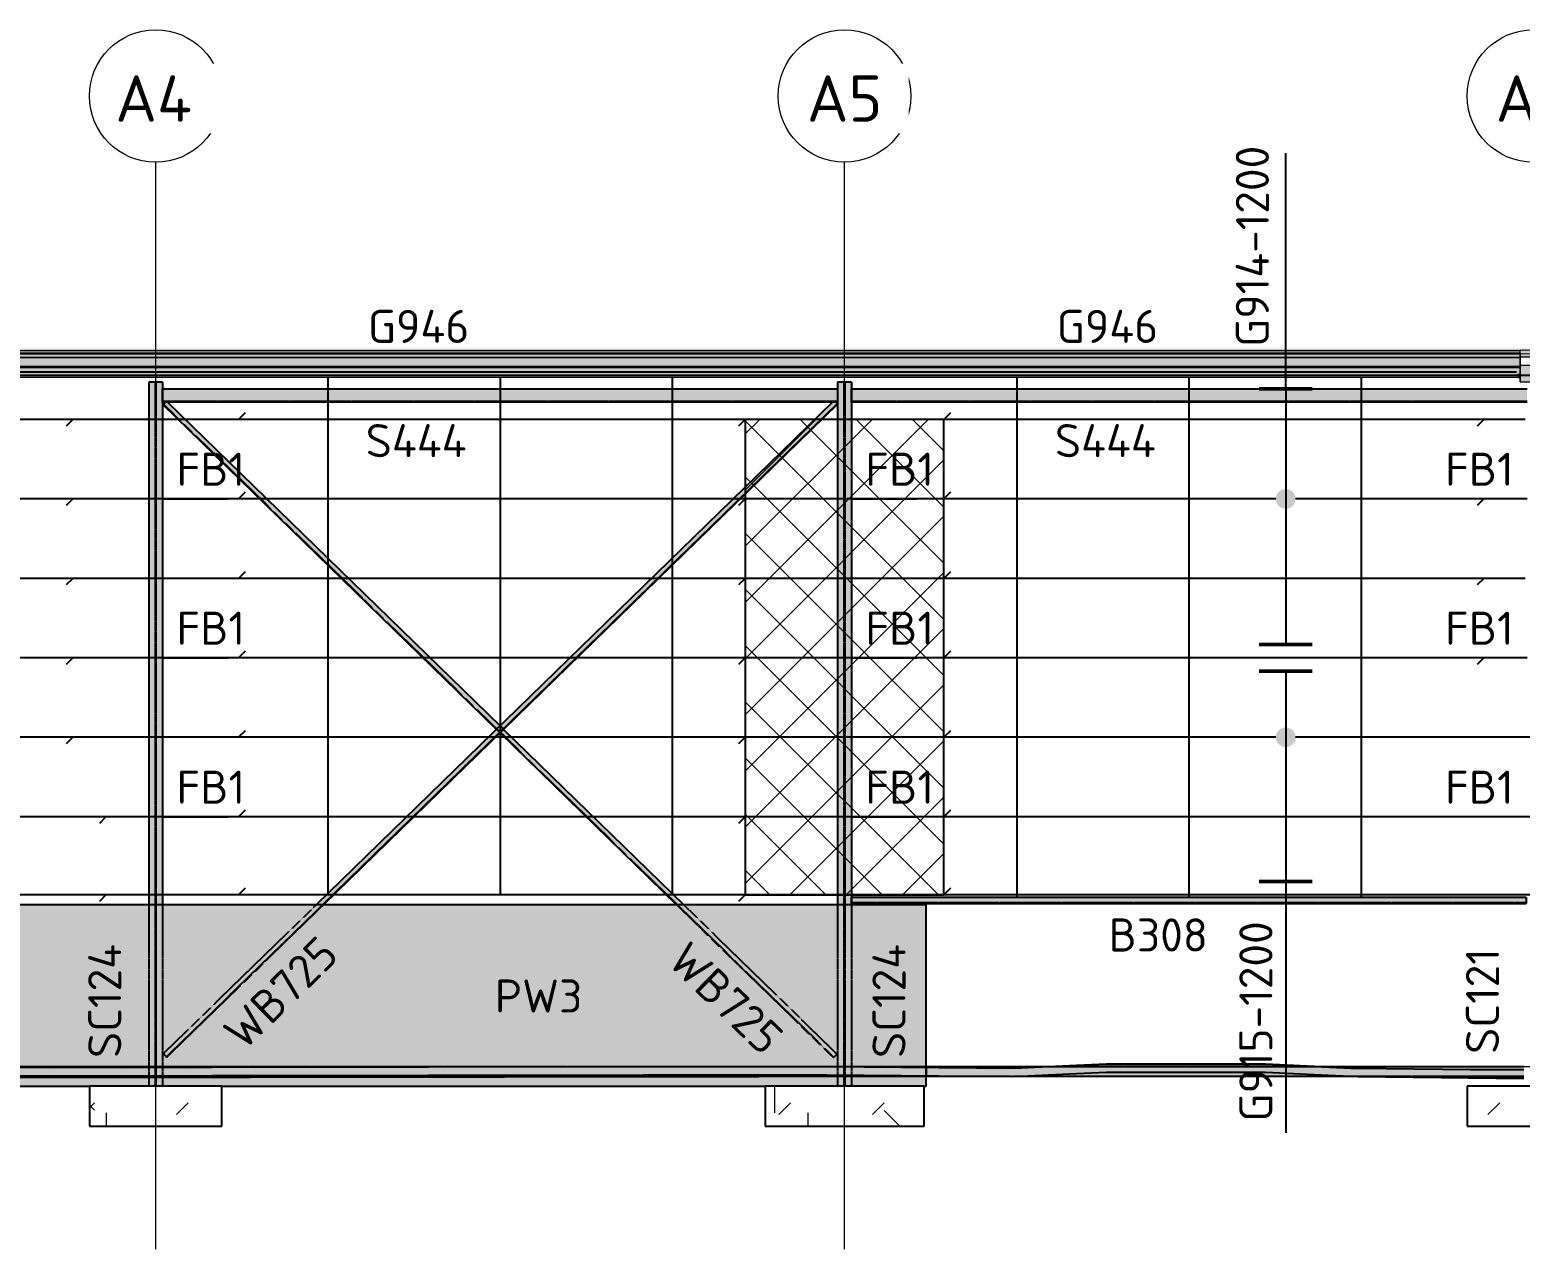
# Model space of a CAD drawing. Header units: millimetres. Extents: x 632 to 524205, y -3890 to 20851.
# Drawn here: x 167141 to 189641, y 2441 to 20851 of the extents above; entities that cross this region are included whole.
import ezdxf

# ---------------------------------------------------------------- set-up
doc = ezdxf.new("R2010")
doc.units = ezdxf.units.MM
for name, pattern in [('Dash', [7, 5, -2]), ('Hidden', [4, 3, -1]), ('Hidden Double', [7, 5, -2]), ('Hidden Half', [3, 2, -1])]:
    doc.linetypes.add(name, pattern=pattern)
for name, color, linetype, lineweight in [('A-010-M_LINE', 90, 'Continuous', 13), ('A-200-A_WALL', 211, 'Continuous', 18), ('A-200-H_WALL', 111, 'Continuous', 13), ('A-200-M_WALL_EXT', 113, 'Continuous', 13), ('A-200-MH_WALL', 110, 'Hidden', 13), ('A-230-H-FLOOR', 190, 'Continuous', 13), ('A-230-M_FLOOR', 192, 'Continuous', 13), ('A-230-MH_FLOOR', 190, 'Hidden Double', 13), ('A-270-M_ROOF', 132, 'Continuous', 13), ('S-160-M_FOUND', 171, 'Continuous', 13), ('S-160-MH_FOUND', 171, 'Hidden Half', 13), ('S-280-A_COLUMN', 171, 'Continuous', 18), ('S-280-A_STRUCT_FRAME', 2, 'Continuous', 18), ('S-280-M_COLUMN', 52, 'Continuous', 13), ('S-280-M_STRUCT_FRAME', 12, 'Continuous', 13), ('S-280-MH_COLUMN', 52, 'Hidden Half', 13), ('Z-000-T_TEXT', 131, 'Continuous', 25), ('Z-030-M_GRID', 191, 'Continuous', 13), ('Z-033_T_GRIDREF', 31, 'Continuous', 13), ('Z-060-M_DETAIL', 92, 'Continuous', 25), ('Z-230-A_LEVEL', 51, 'Continuous', 13)]:
    doc.layers.add(name, color=color, linetype=linetype, lineweight=lineweight)
doc.styles.add('ISOCPEUR_1', font='isocpeur.ttf', dxfattribs={"height": 700})
doc.styles.add('ISOCPEUR_2', font='isocpeur.ttf', dxfattribs={"height": 500})
pattern_1 = [(45, (-970203.3, 0), (-1414.214, 0), [750, -3000]), (45, (-969203.3, 1000), (-1414.214, 0), [750, -3000]), (45, (-968203.3, -300), (-1414.214, 0), [250, -2000]), (90, (-968203.33, 500), (-500, 500), [500, -2000]), (315, (-968203.3, 1000), (0, 2828.43), [500, -3000]), (0, (-969203.3, 1000), (2000, 2000), [300, -1000]), (0, (-971703.3, 2000), (2000, 2000), [300, -2000])]

# ---------------------------------------------------------------- blocks, each defined once
blk = doc.blocks.new('Roof Gutters3 - Roof Gutters-1885272-S6_501-SECTION 3A')
at = {"layer": 'A-270-M_ROOF', "lineweight": 5, "transparency": 33554432}
for points in [[(-973143, 16019), (-973451, 16014), (-973451, 15952), (-973143, 15958)], [(-973451, 15494), (-973348, 15494), (-973348, 15497), (-973448, 15497), (-973448, 15949), (-973143, 15954), (-973126, 15949), (-973115, 15949), (-973143, 15958), (-973451, 15952), (-973451, 15535)]]:
    blk.add_hatch(color=253, dxfattribs=at).paths.add_polyline_path(points)
at = {"layer": 'A-270-M_ROOF', "color": 253, "lineweight": 5}
for p, q in [((-973451, 16014), (-973143, 16019)), ((-973451, 16011), (-973451, 16014)), ((-973451, 15952), (-973451, 16014)), ((-973451, 15971), (-973451, 16011)), ((-973143, 15958), (-973451, 15952)), ((-973451, 15952), (-973451, 15909))]:
    blk.add_line(p, q, dxfattribs=at)
blk = doc.blocks.new('25021-APA-ZZ-ZZ-M3-AR-000001_V3_rvt-2-S6_501-SECTION 3A')
at = {"layer": 'A-270-M_ROOF', "lineweight": 5, "transparency": 33554432}
for color, points in [(9, [(-954124, 15949), (-913256, 15949), (-913256, 16037), (-1024754, 16037), (-1024754, 16011), (-973448, 16011), (-973448, 15949), (-968250, 15949)]), (9, [(-975313, 15971), (-973448, 15971), (-973448, 16011), (-1024754, 16011), (-1024754, 15971), (-982376, 15971)]), (10, [(-971781, 15909), (-913256, 15909), (-913256, 15996), (-1024754, 15996), (-1024754, 15971), (-973451, 15971), (-973451, 15909), (-972664, 15909)]), (254, [(-975313, 15600), (-973451, 15600), (-973451, 15971), (-1024754, 15971), (-1024754, 15600), (-982376, 15600)]), (253, [(-975313, 15760), (-973451, 15760), (-973451, 15955), (-1024754, 15955), (-1024754, 15760), (-982376, 15760)]), (253, [(-975313, 15764), (-973451, 15764), (-973451, 15905), (-1024754, 15905), (-1024754, 15764), (-982376, 15764)]), (253, [(-973451, 15755), (-973451, 15900), (-1024754, 15900), (-1024754, 15755), (-973547, 15755)]), (253, [(-973451, 15749), (-973451, 15764), (-1024754, 15764), (-1024754, 15749), (-973547, 15749)])]:
    blk.add_hatch(color=color, dxfattribs=at).paths.add_polyline_path(points)
at = {"layer": 'A-270-M_ROOF', "lineweight": 5}
h = blk.add_hatch(dxfattribs=at)
h.set_pattern_fill('FP_10', angle=45, style=0, pattern_type=2)
h.set_pattern_definition([(45, (-970203.33, 6e-07), (-212.132, 212.132), []), (135, (-970203.33, 6e-07), (-212.132, -212.132), [])])
h.paths.add_polyline_path([(-973451, 15789), (-973280, 15789), (-973280, 15795), (-973190, 15795), (-973190, 15789), (-963280, 15789), (-963280, 15795), (-963190, 15795), (-963190, 15789), (-953280, 15789), (-953280, 15795), (-953190, 15795), (-953190, 15789), (-943280, 15789), (-943280, 15795), (-943190, 15795), (-943190, 15789), (-933280, 15789), (-933280, 15795), (-933190, 15795), (-933190, 15789), (-923280, 15789), (-923280, 15795), (-923190, 15795), (-923190, 15789), (-913256, 15789), (-913256, 15909), (-973451, 15909)])
at = {"layer": 'A-270-M_ROOF', "lineweight": 5, "transparency": 33554432}
h = blk.add_hatch(color=254, dxfattribs=at)
h.paths.add_polyline_path([(-973451, 15538), (-973280, 15538), (-973280, 15789), (-973451, 15789), (-973451, 15692)])
h.paths.add_polyline_path([(-973272, 15559), (-973190, 15559), (-973190, 15538), (-963280, 15538), (-963280, 15789), (-973190, 15789), (-973190, 15692), (-973272, 15692)])
h.paths.add_polyline_path([(-963190, 15538), (-953280, 15538), (-953280, 15789), (-963190, 15789), (-963190, 15692), (-963272, 15692), (-963272, 15559), (-963190, 15559)])
h.paths.add_polyline_path([(-953190, 15538), (-943280, 15538), (-943280, 15789), (-953190, 15789), (-953190, 15692), (-953272, 15692), (-953272, 15559), (-953190, 15559), (-953190, 15538)])
h.paths.add_polyline_path([(-943272, 15538), (-943272, 15559), (-943190, 15559), (-943190, 15538), (-933280, 15538), (-933280, 15789), (-943190, 15789), (-943190, 15692), (-943272, 15692), (-943272, 15538)])
h.paths.add_polyline_path([(-933190, 15538), (-923280, 15538), (-923280, 15789), (-933190, 15788), (-933190, 15692), (-933272, 15692), (-933272, 15559), (-933190, 15559)])
h.paths.add_polyline_path([(-923190, 15538), (-913351, 15538), (-913351, 15634), (-913356, 15634), (-913356, 15700), (-913256, 15700), (-913256, 15789), (-923190, 15789), (-923190, 15692), (-923272, 15692), (-923272, 15559), (-923190, 15559)])
at = {"layer": 'A-270-M_ROOF', "color": 253, "lineweight": 5}
for p, q in [((-996502, 16011), (-973451, 16011)), ((-973451, 16011), (-973448, 16011)), ((-973451, 15955), (-1024518, 15955)), ((-973451, 15955), (-1024518, 15955)), ((-973451, 15905), (-1024518, 15905)), ((-973451, 15905), (-1024518, 15905)), ((-973451, 15900), (-1024518, 15900)), ((-973451, 15900), (-1024518, 15900)), ((-973451, 15766), (-1024518, 15766)), ((-1024518, 15764), (-973451, 15764)), ((-973451, 15760), (-1024518, 15760)), ((-973451, 15760), (-1024518, 15760)), ((-973451, 15755), (-1024518, 15755)), ((-973451, 15755), (-1024518, 15755)), ((-973451, 15753), (-1024518, 15753)), ((-996502, 15971), (-973451, 15971)), ((-973451, 15971), (-996502, 15971)), ((-973451, 15955), (-973451, 15971)), ((-973451, 15971), (-973451, 15952)), ((-973451, 15952), (-973451, 15955)), ((-973451, 15952), (-973451, 15955)), ((-973451, 15955), (-973451, 15952)), ((-973451, 15909), (-973451, 15952)), ((-973451, 15952), (-973451, 15909)), ((-973451, 15909), (-973451, 15952)), ((-973451, 15952), (-973451, 15909)), ((-913251, 15909), (-973451, 15909)), ((-973451, 15909), (-973451, 15538)), ((-973451, 15905), (-973451, 15909)), ((-973451, 15905), (-973451, 15909)), ((-973451, 15909), (-973451, 15905)), ((-973451, 15900), (-973451, 15905)), ((-973451, 15900), (-973451, 15905)), ((-973451, 15905), (-973451, 15900)), ((-973451, 15900), (-973451, 15905)), ((-973451, 15905), (-973451, 15764)), ((-973451, 15760), (-973451, 15900)), ((-973451, 15766), (-973451, 15900)), ((-973451, 15900), (-973451, 15755)), ((-973451, 15760), (-973451, 15900)), ((-973451, 15900), (-973451, 15760)), ((-973451, 15760), (-973451, 15900)), ((-973451, 15789), (-913251, 15789)), ((-973451, 15753), (-973451, 15766)), ((-973451, 15764), (-973451, 15749)), ((-973451, 15755), (-973451, 15760)), ((-973451, 15755), (-973451, 15760)), ((-973451, 15749), (-973451, 15755)), ((-973451, 15749), (-973451, 15753)), ((-973451, 15749), (-1024518, 15749)), ((-973451, 15600), (-1024518, 15600)), ((-973451, 15600), (-973451, 15749)), ((-973451, 15538), (-973451, 15600)), ((-973451, 15538), (-913251, 15538))]:
    blk.add_line(p, q, dxfattribs=at)
blk.add_blockref('Roof Gutters3 - Roof Gutters-1885272-S6_501-SECTION 3A', (0, 0), dxfattribs=at)
blk = doc.blocks.new('NRP_Framing-Steel-SHS - S444 - 200x200x6_0SHS-3939286-S6_501-SECTION 3A')
at = {"layer": 'S-280-M_STRUCT_FRAME', "linetype": 'Dash', "lineweight": 25}
for p, q in [((-973346, 15425), (-983546, 15425)), ((-973346, 15237), (-983546, 15237))]:
    blk.add_line(p, q, dxfattribs=at)
blk = doc.blocks.new('NRP_Framing-Steel-SHS - S444 - 200x200x6_0SHS-3939284-S6_501-SECTION 3A')
at = {"layer": 'S-280-M_STRUCT_FRAME', "linetype": 'Dash', "lineweight": 25}
for p, q in [((-983756, 15425), (-993946, 15425)), ((-983756, 15237), (-993946, 15237))]:
    blk.add_line(p, q, dxfattribs=at)
blk = doc.blocks.new('NRP_Framing-Steel-Purlin C - P946 - EC250-24-4110020-S6_501-SECTION 3A')
at = {"layer": 'S-280-M_STRUCT_FRAME', "color": 1, "lineweight": 25}
blk.add_line((-973505, 15683), (-1024537, 15683), dxfattribs=at)
blk.add_line((-973505, 15683), (-1024537, 15683), dxfattribs=at)
blk = doc.blocks.new('NRP_Framing-Steel-Purlin C - P946 - EC250-24-4110022-S6_501-SECTION 3A')
at = {"layer": 'S-280-M_STRUCT_FRAME', "color": 1, "lineweight": 25}
blk.add_line((-973471, 15592), (-973471, 15659), dxfattribs=at)
blk.add_line((-973471, 15592), (-973471, 15659), dxfattribs=at)
blk = doc.blocks.new('NRP_Framing-Steel-Purlin Z - G914 - EZ250-15-4080679-S6_501-SECTION 3A')
at = {"layer": 'S-280-M_STRUCT_FRAME', "color": 150, "lineweight": 25}
for p, q in [((-992701, 9069), (-992801, 8969)), ((-992801, 8969), (-1006170, 8969))]:
    blk.add_line(p, q, dxfattribs=at)
blk = doc.blocks.new('NRP_Framing-Steel-Purlin Z - G914 - EZ250-15-4080797-S6_501-SECTION 3A')
at = {"layer": 'S-280-M_STRUCT_FRAME', "color": 150, "lineweight": 25}
for p, q in [((-1005701, 14969), (-1005801, 14869)), ((-992801, 14969), (-1005701, 14969)), ((-992701, 15069), (-992801, 14969))]:
    blk.add_line(p, q, dxfattribs=at)
blk = doc.blocks.new('NRP_Framing-Steel-Purlin Z - G914 - EZ250-15-V32-S6_501-SECTION 3A')
at = {"layer": 'S-280-M_STRUCT_FRAME', "color": 150, "lineweight": 25}
for p, q in [((-1005701, 13769), (-1005801, 13669)), ((-997601, 13769), (-1005701, 13769)), ((-992801, 13769), (-997301, 13769)), ((-992701, 13869), (-992801, 13769))]:
    blk.add_line(p, q, dxfattribs=at)
blk = doc.blocks.new('NRP_Framing-Steel-Purlin Z - G914 - EZ250-15-4082128-S6_501-SECTION 3A')
at = {"layer": 'S-280-M_STRUCT_FRAME', "color": 150, "lineweight": 25}
for p, q in [((-982051, 7890), (-982151, 7790)), ((-994801, 7790), (-994901, 7690)), ((-982151, 7790), (-994801, 7790))]:
    blk.add_line(p, q, dxfattribs=at)
blk = doc.blocks.new('NRP_Framing-Steel-Purlin Z - G914 - EZ250-15-4082098-S6_501-SECTION 3A')
at = {"layer": 'S-280-M_STRUCT_FRAME', "color": 150, "lineweight": 25}
for p, q in [((-995301, 14969), (-995401, 14869)), ((-982151, 14969), (-995301, 14969)), ((-982051, 15069), (-982151, 14969))]:
    blk.add_line(p, q, dxfattribs=at)
blk = doc.blocks.new('NRP_Framing-Steel-Purlin Z - G915 - EZ250-19-4082401-S6_501-SECTION 3A')
at = {"layer": 'S-280-M_STRUCT_FRAME', "color": 92, "lineweight": 25}
for p, q in [((-985151, 7790), (-985251, 7690)), ((-973251, 7790), (-985151, 7790))]:
    blk.add_line(p, q, dxfattribs=at)
blk = doc.blocks.new('NRP_Framing-Steel-Purlin Z - G914 - EZ250-15-4082369-S6_501-SECTION 3A')
at = {"layer": 'S-280-M_STRUCT_FRAME', "color": 150, "lineweight": 25}
for p, q in [((-985151, 14969), (-985251, 14869)), ((-973376, 14969), (-985151, 14969)), ((-972501, 14969), (-973126, 14969)), ((-972401, 15069), (-972501, 14969))]:
    blk.add_line(p, q, dxfattribs=at)
blk = doc.blocks.new('NRP_Framing-Steel-Purlin Z - G914 - EZ250-15-V33-S6_501-SECTION 3A')
at = {"layer": 'S-280-M_STRUCT_FRAME', "color": 150, "lineweight": 25}
for p, q in [((-985151, 13769), (-985251, 13669)), ((-977141, 13769), (-985151, 13769)), ((-973376, 13769), (-976841, 13769)), ((-972501, 13769), (-973126, 13769)), ((-972401, 13869), (-972501, 13769))]:
    blk.add_line(p, q, dxfattribs=at)
blk = doc.blocks.new('NRP_Framing-Steel-Purlin Z - G915 - EZ250-19-V34-S6_501-SECTION 3A')
at = {"layer": 'S-280-M_STRUCT_FRAME', "color": 92, "lineweight": 25}
for p, q in [((-985151, 10169), (-985251, 10069)), ((-977141, 10169), (-985151, 10169)), ((-973251, 10169), (-976841, 10169))]:
    blk.add_line(p, q, dxfattribs=at)
blk = doc.blocks.new('NRP_Framing-Steel-Purlin Z - G915 - EZ250-19-4082402-S6_501-SECTION 3A')
at = {"layer": 'S-280-M_STRUCT_FRAME', "color": 92, "lineweight": 25}
for p, q in [((-985151, 11369), (-985251, 11269)), ((-973376, 11369), (-985151, 11369)), ((-972501, 11369), (-973126, 11369)), ((-972401, 11469), (-972501, 11369))]:
    blk.add_line(p, q, dxfattribs=at)
blk = doc.blocks.new('NRP_Framing-Steel-Purlin C - G946 - EC250-24-4082628-S6_501-SECTION 3A')
at = {"layer": 'S-280-M_STRUCT_FRAME', "color": 1, "lineweight": 25}
blk.add_line((-1004464, 15631), (-1014850, 15631), dxfattribs=at)
blk.add_line((-1004464, 15631), (-1014850, 15631), dxfattribs=at)
blk = doc.blocks.new('NRP_Framing-Steel-Purlin Z - G914 - EZ250-15-4082804-S6_501-SECTION 3A')
at = {"layer": 'S-280-M_STRUCT_FRAME', "color": 150, "lineweight": 25}
for p, q in [((-974001, 14969), (-974101, 14869)), ((-973376, 14969), (-974001, 14969)), ((-962501, 14969), (-973126, 14969)), ((-962401, 15069), (-962501, 14969))]:
    blk.add_line(p, q, dxfattribs=at)
blk = doc.blocks.new('NRP_Framing-Steel-PFC - B308 - 250PFC-4155613-S6_501-SECTION 3A')
at = {"layer": 'S-280-M_STRUCT_FRAME', "linetype": 'Dash', "lineweight": 25}
for points in [[(-983546, 7661), (-973359, 7661), (-973359, 7751), (-983546, 7751)], [(-983546, 7669), (-983546, 7669), (-983546, 7751), (-983546, 7751)]]:
    blk.add_hatch(color=256, dxfattribs=at).paths.add_polyline_path(points)
at = {"layer": 'S-280-M_STRUCT_FRAME', "lineweight": 25}
for p, q in [((-983546, 7661), (-983546, 7751)), ((-973359, 7751), (-983546, 7751)), ((-983546, 7661), (-973359, 7661)), ((-973359, 7751), (-973359, 7661))]:
    blk.add_line(p, q, dxfattribs=at)
at = {"layer": 'S-280-M_STRUCT_FRAME', "linetype": 'Dash', "lineweight": 25}
blk.add_line((-973359, 7669), (-983546, 7669), dxfattribs=at)
blk = doc.blocks.new('NRP_Column-Steel-UB - SC124 - 530UB82_0-V14-S6_501-SECTION 3A')
at = {"layer": 'S-280-M_COLUMN', "linetype": 'Hidden Half', "lineweight": 25}
for p, q in [((-994056, 7640), (-994056, 15532)), ((-994046, 15532), (-994046, 7640))]:
    blk.add_line(p, q, dxfattribs=at)
at = {"layer": 'S-280-MH_COLUMN', "lineweight": 25}
for p, q in [((-994056, 4900), (-994056, 7639)), ((-994046, 7640), (-994046, 4900))]:
    blk.add_line(p, q, dxfattribs=at)
blk = doc.blocks.new('NRP_Column-Steel-UB - SC124 - 530UB82_0-V15-S6_501-SECTION 3A')
at = {"layer": 'S-280-M_COLUMN', "linetype": 'Hidden Half', "lineweight": 25}
for p, q in [((-983656, 7640), (-983656, 15532)), ((-983646, 15532), (-983646, 7640))]:
    blk.add_line(p, q, dxfattribs=at)
at = {"layer": 'S-280-MH_COLUMN', "lineweight": 25}
for p, q in [((-983656, 4900), (-983656, 7640)), ((-983646, 7640), (-983646, 4900))]:
    blk.add_line(p, q, dxfattribs=at)
blk = doc.blocks.new('NRP_Foundation-Pad Footing Fibre _v2_ - PF2 -2400 x 2000 x 600d-V21-S6_501-SECTION 3A')
at = {"layer": 'S-160-M_FOUND'}
h = blk.add_hatch(dxfattribs=at)
h.set_pattern_fill('FP_12', color=256, style=0, pattern_type=2)
h.set_pattern_definition(pattern_1)
h.paths.add_polyline_path([(-974251, 4900), (-974251, 4300), (-972251, 4300), (-972251, 4900)])
at = {"layer": 'S-160-M_FOUND', "lineweight": 25}
for p, q in [((-972251, 4900), (-974251, 4900)), ((-974251, 4900), (-974251, 4300)), ((-972251, 4300), (-972251, 4900)), ((-974251, 4300), (-972251, 4300))]:
    blk.add_line(p, q, dxfattribs=at)
blk = doc.blocks.new('NRP_Foundation-Pad Footing Fibre _v2_ - PF2 -2400 x 2000 x 600d-V28-S6_501-SECTION 3A')
at = {"layer": 'S-160-M_FOUND'}
h = blk.add_hatch(dxfattribs=at)
h.set_pattern_fill('FP_12', color=256, style=0, pattern_type=2)
h.set_pattern_definition(pattern_1)
h.paths.add_polyline_path([(-995051, 4900), (-995051, 4300), (-993051, 4300), (-993051, 4900)])
at = {"layer": 'S-160-M_FOUND', "lineweight": 25}
for p, q in [((-993051, 4900), (-995051, 4900)), ((-995051, 4900), (-995051, 4300)), ((-993051, 4300), (-993051, 4900)), ((-995051, 4300), (-993051, 4300))]:
    blk.add_line(p, q, dxfattribs=at)
blk = doc.blocks.new('NRP_Framing-Steel-EA - WB725 - 75x75x8EA-3966785-S6_501-SECTION 3A')
at = {"layer": 'S-280-M_STRUCT_FRAME', "linetype": 'Dash', "lineweight": 25}
h = blk.add_hatch(color=256, dxfattribs=at)
h.paths.add_polyline_path([(-986078, 7640), (-988798, 10289), (-988852, 10237), (-986186, 7640)])
h.paths.add_polyline_path([(-988906, 10289), (-988852, 10342), (-993871, 15231), (-993897, 15231), (-993937, 15190), (-993890, 15144)])
at = {"layer": 'S-280-M_STRUCT_FRAME', "lineweight": 25}
for p, q in [((-993937, 15190), (-993897, 15231)), ((-988906, 10289), (-993937, 15190)), ((-993871, 15231), (-988852, 10342)), ((-986186, 7640), (-988852, 10237)), ((-988798, 10289), (-986078, 7640))]:
    blk.add_line(p, q, dxfattribs=at)
at = {"layer": 'S-280-M_STRUCT_FRAME', "linetype": 'Dash', "lineweight": 25}
for p, q in [((-988900, 10295), (-993931, 15195)), ((-993897, 15231), (-993885, 15243)), ((-993885, 15243), (-993871, 15231)), ((-988852, 10237), (-988906, 10289)), ((-988846, 10243), (-988900, 10295)), ((-988852, 10342), (-988798, 10289)), ((-986174, 7640), (-988846, 10243)), ((-983817, 5333), (-986186, 7640)), ((-983811, 5338), (-986174, 7640)), ((-986078, 7640), (-983765, 5386)), ((-983765, 5386), (-983817, 5333))]:
    blk.add_line(p, q, dxfattribs=at)
blk = doc.blocks.new('NRP_Framing-Steel-EA - WB725 - 75x75x8EA-3966786-S6_501-SECTION 3A')
at = {"layer": 'S-280-M_STRUCT_FRAME', "linetype": 'Dash', "lineweight": 25}
for points in [[(-991531, 7640), (-983759, 15207), (-983783, 15231), (-983831, 15231), (-991627, 7640)], [(-983756, 15203), (-983759, 15207), (-991531, 7640), (-991519, 7640), (-983756, 15199)]]:
    blk.add_hatch(color=256, dxfattribs=at).paths.add_polyline_path(points)
at = {"layer": 'S-280-M_STRUCT_FRAME', "lineweight": 25}
for p, q in [((-983831, 15231), (-991627, 7640)), ((-983759, 15207), (-991531, 7640)), ((-983756, 15199), (-991519, 7640)), ((-983783, 15231), (-983759, 15207)), ((-983759, 15207), (-983756, 15203))]:
    blk.add_line(p, q, dxfattribs=at)
at = {"layer": 'S-280-M_STRUCT_FRAME', "linetype": 'Dash', "lineweight": 25}
for p, q in [((-991531, 7640), (-983759, 15207)), ((-983806, 15255), (-983831, 15231)), ((-983806, 15255), (-983783, 15231)), ((-983756, 15203), (-983754, 15201)), ((-983754, 15201), (-983756, 15199)), ((-991627, 7640), (-993937, 5391)), ((-993890, 5343), (-991531, 7640)), ((-991531, 7640), (-993890, 5343)), ((-991519, 7640), (-993885, 5337)), ((-993890, 5343), (-993937, 5391)), ((-993885, 5337), (-993890, 5343))]:
    blk.add_line(p, q, dxfattribs=at)
blk = doc.blocks.new('NRP_Framing-Steel-Purlin C - G946 - EC250-24-V35-S6_501-SECTION 3A')
at = {"layer": 'S-280-M_STRUCT_FRAME', "color": 1, "lineweight": 25}
for p, q in [((-973280, 15631), (-983650, 15631)), ((-973280, 15631), (-983650, 15631)), ((-973264, 15631), (-973272, 15631)), ((-973264, 15631), (-973272, 15631))]:
    blk.add_line(p, q, dxfattribs=at)
at = {"layer": 'S-280-M_STRUCT_FRAME', "color": 1, "linetype": 'Dash', "lineweight": 25}
blk.add_line((-973272, 15631), (-973280, 15631), dxfattribs=at)
blk.add_line((-973272, 15631), (-973280, 15631), dxfattribs=at)
blk = doc.blocks.new('NRP_Bridging Plan _v2_ - 3 Rows-4083463-S6_501-SECTION 3A')
at = {"layer": 'Z-060-M_DETAIL', "linetype": 'Hidden'}
for p, q in [((-1012251, 15600), (-1012251, 7790)), ((-1009651, 15600), (-1009651, 7790)), ((-1007051, 15600), (-1007051, 7790))]:
    blk.add_line(p, q, dxfattribs=at)
blk = doc.blocks.new('NRP_Bridging Plan _v2_ - 3 Rows-4085242-S6_501-SECTION 3A')
at = {"layer": 'Z-060-M_DETAIL', "linetype": 'Hidden'}
for p, q in [((-981051, 15600), (-981051, 7740)), ((-978451, 15600), (-978451, 7740)), ((-975851, 15600), (-975851, 7740))]:
    blk.add_line(p, q, dxfattribs=at)
blk = doc.blocks.new('NRP_Extent _v2_ - 1-200-4084895-S6_501-SECTION 3A')
at = {"layer": 'Z-060-M_DETAIL'}
blk.add_hatch(color=256, dxfattribs=at).paths.add_polyline_path([(-930091, 13619), (-930052, 13624), (-930016, 13639), (-929985, 13663), (-929961, 13694), (-929946, 13730), (-929941, 13769), (-929946, 13808), (-929961, 13844), (-929985, 13875), (-930016, 13899), (-930052, 13914), (-930091, 13919), (-930130, 13914), (-930166, 13899), (-930197, 13875), (-930221, 13844), (-930236, 13808), (-930241, 13769), (-930236, 13730), (-930221, 13694), (-930197, 13663), (-930166, 13639), (-930130, 13624)])
for q in [(-930091, 18988), (-930091, 11569)]:
    blk.add_line((-930091, 15431), q, dxfattribs=at)
at = {"layer": 'Z-060-M_DETAIL', "lineweight": 50}
for p, q in [((-930491, 15431), (-929691, 15431)), ((-930491, 11569), (-929691, 11569))]:
    blk.add_line(p, q, dxfattribs=at)
blk = doc.blocks.new('NRP_Extent _v2_ - 1-200-4135319-S6_501-SECTION 3A')
at = {"layer": 'Z-060-M_DETAIL'}
blk.add_hatch(color=256, dxfattribs=at).paths.add_polyline_path([(-976991, 10019), (-976952, 10024), (-976916, 10039), (-976885, 10063), (-976861, 10094), (-976846, 10130), (-976841, 10169), (-976846, 10208), (-976861, 10244), (-976885, 10275), (-976916, 10299), (-976952, 10314), (-976991, 10319), (-977030, 10314), (-977066, 10299), (-977097, 10275), (-977121, 10244), (-977136, 10208), (-977141, 10169), (-977136, 10130), (-977121, 10094), (-977097, 10063), (-977066, 10039), (-977030, 10024)])
at = {"layer": 'Z-060-M_DETAIL', "lineweight": 50}
for p, q in [((-977391, 11169), (-976591, 11169)), ((-977391, 7990), (-976591, 7990))]:
    blk.add_line(p, q, dxfattribs=at)
at = {"layer": 'Z-060-M_DETAIL'}
for p, q in [((-976991, 11169), (-976991, 7990)), ((-976991, 7990), (-976991, 4197))]:
    blk.add_line(p, q, dxfattribs=at)
blk = doc.blocks.new('Grid - NRP_Grid-Head-320187-S6_501-SECTION 3A')
at = {"layer": 'Z-033_T_GRIDREF'}
blk.add_circle((-1014851, 19851), 1000, dxfattribs=at)
blk = doc.blocks.new('NRP_Fly Brace BN - FB1-4028766-S6_501-SECTION 3A')
at = {"layer": 'Z-000-T_TEXT'}
blk.add_line((-1023162, 8969), (-1022162, 8969), dxfattribs=at)
at = {"layer": 'Z-000-T_TEXT', "lineweight": 13, "insert": (-1022941, 9666), "char_height": 500, "width": 1218.57, "attachment_point": 1, "style": 'ISOCPEUR_2'}
blk.add_mtext('FB1', dxfattribs=at)
blk = doc.blocks.new('NRP_Fly Brace BN - FB1-4067984-S6_501-SECTION 3A')
at = {"layer": 'Z-000-T_TEXT'}
blk.add_line((-973344, 8969), (-974344, 8969), dxfattribs=at)
at = {"layer": 'Z-000-T_TEXT', "lineweight": 13, "insert": (-974584, 9666), "char_height": 500, "width": 1218.57, "attachment_point": 1, "style": 'ISOCPEUR_2'}
blk.add_mtext('FB1', dxfattribs=at)

msp = doc.modelspace()

# ---------------------------------------------------------------- hatches: boundary and pattern name
at = {"layer": 'A-200-H_WALL', "lineweight": 5}
h = msp.add_hatch(color=256, dxfattribs=at)
h.paths.add_polyline_path([(158641, 4900), (169041, 4900), (169041, 5030), (158641, 5014), (158641, 4980)])
h.paths.add_polyline_path([(158641, 5167), (169041, 5183), (169041, 7640), (158641, 7640), (158641, 5194)])
h.paths.add_polyline_path([(164101, 5200), (164101, 7340), (165967, 7340), (165967, 5200)])
h = msp.add_hatch(color=256, dxfattribs=at)
h.paths.add_polyline_path([(178241, 4900), (180671, 4900), (180671, 5048), (169041, 5028), (169041, 4900), (170041, 4900)])
h.paths.add_polyline_path([(180671, 5181), (180671, 7640), (169041, 7640), (169041, 5183), (176409, 5194), (179176, 5194)])
at = {"layer": 'A-230-H-FLOOR'}
h = msp.add_hatch(dxfattribs=at)
h.set_pattern_fill('FP_13', color=256, style=0, pattern_type=2)
h.set_pattern_definition([(50, (192889.17, 0), (728.7365, -63.756), [76.2, -838.2]), (355, (192889.2, 0), (-140.972, 764.228), [60.96, -670.56]), (100.451, (192949.9, -5.3), (587.77, 700.467), [64.76, -712.36]), (46.184, (192889.2, 203.2), (1084.316, -168.171), [114.3, -1257.3]), (96.636, (192979.5, 189.2), (949.61, 989.71), [97.14, -1068.54]), (351.184, (192889.2, 203.2), (949.62, 989.701), [91.44, -1005.84]), (21, (192990.77, 152.4), (606.458, -409.0606), [76.2, -838.2]), (326, (192990.8, 152.4), (247.208, 736.753), [60.96, -670.56]), (71.451, (193041.3, 118.3), (853.668, 327.6855), [64.76, -712.36]), (37.5, (192889.17, 0), (12.3547, 338.2201), [6.706, -655.726, 6.706, -674.014, -673.1]), (37.5, (192889.17, 0), (12.3547, 338.2201), [-1343.152, 6.706, -666.394]), (7.5, (192889.17, 0), (267.2789, 400.7221), [6.706, -381.406, 6.706, -640.486, -256.54]), (7.5, (192889.17, 0), (267.2789, 400.7221), [-1035.304, 6.706, -249.834]), (327.5, (192662.6, 0), (542.3633, -22.9153), [6.706, -247.294, 6.706, -785.774, -1051.56]), (327.5, (192662.6, 0), (542.3633, -22.9153), [-1046.48, 6.706, -1044.854]), (317.5, (192561, 0), (592.517, 101.707), [6.706, -323.494, 6.706, -519.582, -746.76]), (317.5, (192561, 0), (592.517, 101.707), [-856.488, 6.706, -740.054])])
h.paths.add_polyline_path([(139604, 5000), (142324, 5016), (146451, 5028), (176409, 5074), (179176, 5074), (181995, 5050), (182943, 5094), (183395, 5112), (185795, 5112), (186743, 5068), (187195, 5050), (188890, 5030), (189697, 5030), (189697, 5150), (188890, 5150), (187195, 5170), (186743, 5188), (185795, 5232), (183395, 5232), (182943, 5214), (181995, 5170), (179176, 5194), (176409, 5194), (144903, 5144), (141257, 5131), (139054, 5116), (139586, 5003)])
h.paths.add_polyline_path([(138338, 4991), (139604, 5000), (139054, 5116), (138338, 5111), (138338, 5026)])
at = {"layer": 'A-230-H-FLOOR', "lineweight": 5}
for points in [[(182943, 5214), (183395, 5232), (183395, 5234)], [(187195, 5170), (185795, 5234), (185795, 5232), (186743, 5188)], [(138338, 4983), (181995, 5050), (176409, 5074), (145819, 5025), (138338, 4988)], [(181995, 5050), (179176, 5074), (176409, 5074), (180716, 5056)], [(189697, 5020), (189697, 5030), (188890, 5030)]]:
    msp.add_hatch(color=256, dxfattribs=at).paths.add_polyline_path(points)
h = msp.add_hatch(color=256, dxfattribs=at)
h.paths.add_polyline_path([(183395, 5232), (185795, 5232), (185795, 5234), (183395, 5234)])
h.paths.add_polyline_path([(185795, 5235), (185795, 5235), (183395, 5235)])
at = {"layer": 'A-230-M_FLOOR', "lineweight": 5}
h = msp.add_hatch(color=256, dxfattribs=at)
h.paths.add_polyline_path([(186743, 5050), (187195, 5050), (186604, 5074), (185795, 5112), (183395, 5112), (182943, 5094), (181995, 5050), (185795, 5050)])
h.paths.add_polyline_path([(188890, 5150), (189697, 5150), (189697, 5200), (186548, 5200), (187195, 5170), (188885, 5150)])
h.paths.add_polyline_path([(181995, 5170), (182641, 5200), (180671, 5200), (180671, 5181), (180716, 5181)])
msp.add_hatch(color=256, dxfattribs=at).paths.add_polyline_path([(185795, 5234), (185795, 5235), (183395, 5234)])
at = {"layer": 'S-160-M_FOUND'}
h = msp.add_hatch(dxfattribs=at)
h.set_pattern_fill('FP_12', color=256, style=0, pattern_type=2)
h.set_pattern_definition([(45, (192889.2, 0), (-1414.214, 0), [750, -3000]), (45, (193889.2, 1000), (-1414.214, 0), [750, -3000]), (45, (194889.2, -300), (-1414.214, 0), [250, -2000]), (90, (194889.17, 500), (-500, 500), [500, -2000]), (315, (194889.2, 1000), (0, 2828.43), [500, -3000]), (0, (193889.2, 1000), (2000, 2000), [300, -1000]), (0, (191389.2, 2000), (2000, 2000), [300, -2000])])
h.paths.add_polyline_path([(178241, 4300), (180641, 4300), (180641, 4900), (178241, 4900)])
at = {"layer": 'S-280-M_COLUMN', "lineweight": 5}
for points in [[(169146, 7640), (169146, 15532), (168937, 15532), (168937, 7640), (169041, 7640)], [(179546, 7640), (179546, 15532), (179337, 15532), (179337, 7640)]]:
    msp.add_hatch(color=256, dxfattribs=at).paths.add_polyline_path(points)
at = {"layer": 'S-280-M_STRUCT_FRAME', "lineweight": 5}
for points in [[(169146, 15231), (179336, 15231), (179336, 15431), (169146, 15431)], [(179336, 15237), (179336, 15237), (179336, 15425), (179336, 15425)], [(189746, 15231), (189746, 15431), (179546, 15431), (179546, 15231), (189545, 15231)]]:
    msp.add_hatch(color=256, dxfattribs=at).paths.add_polyline_path(points)
at = {"layer": 'Z-060-M_DETAIL', "lineweight": 18}
h = msp.add_hatch(dxfattribs=at)
h.set_pattern_fill('FP_15', color=8, style=0, pattern_type=2)
h.set_pattern_definition([(45, (192889.17, 0), (-424.264, 424.264), []), (135, (192889.17, 0), (-424.264, -424.264), [])])
h.paths.add_polyline_path([(180941, 7790), (180941, 14969), (177941, 14969), (177941, 7790), (180716, 7790)])

# ---------------------------------------------------------------- linework, layer by layer
at = {"layer": 'A-010-M_LINE', "lineweight": 25}
for p, q in [((180941, 14969), (177941, 14969)), ((177941, 14969), (177941, 7790)), ((180941, 7790), (180941, 14969)), ((177941, 7790), (180941, 7790))]:
    msp.add_line(p, q, dxfattribs=at)
at = {"layer": 'A-200-M_WALL_EXT', "lineweight": 25}
for p, q in [((169041, 7640), (158641, 7640)), ((180671, 7640), (169041, 7640)), ((169041, 7640), (169041, 5183)), ((169041, 5183), (169041, 7640)), ((180671, 5181), (180671, 7640)), ((169041, 5030), (169041, 4900)), ((169041, 4900), (169041, 5030)), ((180671, 4900), (180671, 5048)), ((166277, 4900), (168041, 4900)), ((170041, 4900), (178241, 4900)), ((180641, 4900), (180671, 4900))]:
    msp.add_line(p, q, dxfattribs=at)
at = {"layer": 'A-200-MH_WALL', "lineweight": 25}
for p, q in [((169041, 5183), (169041, 5030)), ((169041, 5030), (169041, 5183)), ((180671, 5048), (180671, 5181))]:
    msp.add_line(p, q, dxfattribs=at)
at = {"layer": 'A-230-M_FLOOR', "lineweight": 25}
for p, q in [((176409, 5194), (146451, 5148)), ((179176, 5194), (176409, 5194)), ((181995, 5170), (179176, 5194)), ((180671, 5200), (180671, 5181)), ((180671, 5200), (182640, 5200)), ((182943, 5214), (181995, 5170)), ((182943, 5214), (183395, 5235)), ((183395, 5232), (182943, 5214)), ((183395, 5235), (183395, 5235)), ((185795, 5235), (183395, 5235)), ((183395, 5235), (185795, 5235)), ((183395, 5235), (183395, 5234)), ((183395, 5234), (183395, 5232)), ((183395, 5234), (185795, 5234)), ((185795, 5232), (183395, 5232)), ((185795, 5235), (185795, 5235)), ((185795, 5235), (187188, 5170)), ((185795, 5234), (185795, 5235)), ((185795, 5232), (185795, 5234)), ((186743, 5188), (185795, 5232)), ((186548, 5200), (189697, 5200)), ((187195, 5170), (186743, 5188)), ((181986, 5050), (138338, 4983)), ((146451, 5028), (176409, 5074)), ((176409, 5074), (179176, 5074)), ((176409, 5074), (181995, 5050)), ((179176, 5074), (181995, 5050)), ((181995, 5050), (182943, 5094)), ((187193, 5050), (181996, 5050)), ((182943, 5094), (183395, 5112)), ((183395, 5112), (185795, 5112)), ((185795, 5112), (186743, 5068)), ((186743, 5068), (187195, 5050)), ((188890, 5150), (187195, 5170)), ((187195, 5050), (189697, 5020)), ((189697, 5150), (188890, 5150)), ((188890, 5030), (189697, 5030))]:
    msp.add_line(p, q, dxfattribs=at)
at = {"layer": 'A-230-MH_FLOOR', "lineweight": 25}
for p, q in [((165967, 5200), (180671, 5200)), ((180671, 5181), (180671, 5050)), ((182642, 5200), (186478, 5200)), ((183395, 5235), (183395, 5235)), ((183395, 5232), (183395, 5235)), ((183395, 5232), (183395, 5232)), ((185795, 5235), (185795, 5235)), ((185795, 5232), (185795, 5234)), ((186480, 5200), (186547, 5200)), ((180671, 5050), (165967, 5050)), ((181962, 5050), (180671, 5050)), ((189697, 5050), (187199, 5050))]:
    msp.add_line(p, q, dxfattribs=at)
at = {"layer": 'S-160-M_FOUND', "lineweight": 25}
for p, q in [((180641, 4900), (178241, 4900)), ((178241, 4900), (178241, 4300)), ((180641, 4300), (180641, 4900)), ((178241, 4300), (180641, 4300))]:
    msp.add_line(p, q, dxfattribs=at)
at = {"layer": 'S-280-M_COLUMN', "lineweight": 25}
for p, q in [((168937, 15532), (168937, 7640)), ((169146, 15532), (168937, 15532)), ((169146, 15532), (169146, 7640)), ((179337, 15532), (179337, 7640)), ((179546, 15532), (179337, 15532)), ((179546, 15532), (179546, 7640))]:
    msp.add_line(p, q, dxfattribs=at)
at = {"layer": 'S-280-M_STRUCT_FRAME', "lineweight": 25}
for p, q in [((169146, 15231), (169146, 15431)), ((169146, 15431), (179336, 15431)), ((179336, 15431), (179336, 15231)), ((179546, 15231), (179546, 15431)), ((179546, 15431), (189746, 15431)), ((179336, 15231), (169146, 15231)), ((189746, 15231), (179546, 15231))]:
    msp.add_line(p, q, dxfattribs=at)
at = {"layer": 'S-280-MH_COLUMN', "lineweight": 25}
for p, q in [((168937, 7640), (168937, 4900)), ((169146, 7640), (169146, 4900)), ((179337, 7640), (179337, 4900)), ((179546, 7640), (179546, 4900))]:
    msp.add_line(p, q, dxfattribs=at)
at = {"layer": 'Z-030-M_GRID'}
for p, q in [((169041, 2441), (169041, 18851)), ((179441, 2441), (179441, 18851))]:
    msp.add_line(p, q, dxfattribs=at)
at = {"layer": 'Z-230-A_LEVEL'}
msp.add_line((136011, 5200), (256466, 5200), dxfattribs=at)

# ---------------------------------------------------------------- block references
at = {"color": 10, "lineweight": 5}
msp.add_blockref('25021-APA-ZZ-ZZ-M3-AR-000001_V3_rvt-2-S6_501-SECTION 3A', (1163092, 0), dxfattribs=at)
at = {"layer": 'S-160-MH_FOUND', "lineweight": 25}
for name in ['NRP_Foundation-Pad Footing Fibre _v2_ - PF2 -2400 x 2000 x 600d-V28-S6_501-SECTION 3A', 'NRP_Foundation-Pad Footing Fibre _v2_ - PF2 -2400 x 2000 x 600d-V21-S6_501-SECTION 3A']:
    msp.add_blockref(name, (1163092, 0), dxfattribs=at)
at = {"layer": 'S-280-M_STRUCT_FRAME', "color": 1, "lineweight": 25}
for name, p in [('NRP_Framing-Steel-Purlin C - P946 - EC250-24-4110020-S6_501-SECTION 3A', (1163092, 0)), ('NRP_Framing-Steel-Purlin C - G946 - EC250-24-4082628-S6_501-SECTION 3A', (1173492, 0)), ('NRP_Framing-Steel-Purlin C - G946 - EC250-24-4082628-S6_501-SECTION 3A', (1183892, 0)), ('NRP_Framing-Steel-Purlin C - G946 - EC250-24-V35-S6_501-SECTION 3A', (1163092, 0)), ('NRP_Framing-Steel-Purlin C - P946 - EC250-24-4110022-S6_501-SECTION 3A', (1163092, 0))]:
    msp.add_blockref(name, p, dxfattribs=at)
at = {"layer": 'S-280-M_STRUCT_FRAME', "linetype": 'Dash', "lineweight": 25}
for name in ['NRP_Framing-Steel-SHS - S444 - 200x200x6_0SHS-3939284-S6_501-SECTION 3A', 'NRP_Framing-Steel-SHS - S444 - 200x200x6_0SHS-3939286-S6_501-SECTION 3A', 'NRP_Framing-Steel-EA - WB725 - 75x75x8EA-3966786-S6_501-SECTION 3A', 'NRP_Framing-Steel-EA - WB725 - 75x75x8EA-3966785-S6_501-SECTION 3A']:
    msp.add_blockref(name, (1163092, 0), dxfattribs=at)
at = {"layer": 'S-280-M_STRUCT_FRAME', "color": 150, "lineweight": 25}
for name, p in [('NRP_Framing-Steel-Purlin Z - G914 - EZ250-15-4080797-S6_501-SECTION 3A', (1163092, 0)), ('NRP_Framing-Steel-Purlin Z - G914 - EZ250-15-4082098-S6_501-SECTION 3A', (1163092, 0)), ('NRP_Framing-Steel-Purlin Z - G914 - EZ250-15-4082369-S6_501-SECTION 3A', (1163092, 0)), ('NRP_Framing-Steel-Purlin Z - G914 - EZ250-15-4082804-S6_501-SECTION 3A', (1163092, 0)), ('NRP_Framing-Steel-Purlin Z - G914 - EZ250-15-V32-S6_501-SECTION 3A', (1163092, 0)), ('NRP_Framing-Steel-Purlin Z - G914 - EZ250-15-4082098-S6_501-SECTION 3A', (1163092, -1200)), ('NRP_Framing-Steel-Purlin Z - G914 - EZ250-15-V33-S6_501-SECTION 3A', (1163092, 0)), ('NRP_Framing-Steel-Purlin Z - G914 - EZ250-15-4082804-S6_501-SECTION 3A', (1163092, -1200)), ('NRP_Framing-Steel-Purlin Z - G914 - EZ250-15-4080797-S6_501-SECTION 3A', (1163092, -2400)), ('NRP_Framing-Steel-Purlin Z - G914 - EZ250-15-4082098-S6_501-SECTION 3A', (1163092, -2400)), ('NRP_Framing-Steel-Purlin Z - G914 - EZ250-15-4082369-S6_501-SECTION 3A', (1163092, -2400)), ('NRP_Framing-Steel-Purlin Z - G914 - EZ250-15-4082804-S6_501-SECTION 3A', (1163092, -2400)), ('NRP_Framing-Steel-Purlin Z - G914 - EZ250-15-4080797-S6_501-SECTION 3A', (1163092, -3600)), ('NRP_Framing-Steel-Purlin Z - G914 - EZ250-15-4082098-S6_501-SECTION 3A', (1163092, -3600)), ('NRP_Framing-Steel-Purlin Z - G914 - EZ250-15-4082804-S6_501-SECTION 3A', (1163092, -3600)), ('NRP_Framing-Steel-Purlin Z - G914 - EZ250-15-4080797-S6_501-SECTION 3A', (1163092, -4800)), ('NRP_Framing-Steel-Purlin Z - G914 - EZ250-15-4082098-S6_501-SECTION 3A', (1163092, -4800)), ('NRP_Framing-Steel-Purlin Z - G914 - EZ250-15-4080679-S6_501-SECTION 3A', (1163092, 0)), ('NRP_Framing-Steel-Purlin Z - G914 - EZ250-15-4082128-S6_501-SECTION 3A', (1163092, 1179)), ('NRP_Framing-Steel-Purlin Z - G914 - EZ250-15-4080797-S6_501-SECTION 3A', (1163092, -7179)), ('NRP_Framing-Steel-Purlin Z - G914 - EZ250-15-4082128-S6_501-SECTION 3A', (1163092, 0))]:
    msp.add_blockref(name, p, dxfattribs=at)
at = {"layer": 'S-280-M_STRUCT_FRAME', "color": 92, "lineweight": 25}
for name, p in [('NRP_Framing-Steel-Purlin Z - G915 - EZ250-19-4082402-S6_501-SECTION 3A', (1163092, 0)), ('NRP_Framing-Steel-Purlin Z - G915 - EZ250-19-V34-S6_501-SECTION 3A', (1163092, 0)), ('NRP_Framing-Steel-Purlin Z - G915 - EZ250-19-4082401-S6_501-SECTION 3A', (1163092, 1179)), ('NRP_Framing-Steel-Purlin Z - G915 - EZ250-19-4082401-S6_501-SECTION 3A', (1163092, 0))]:
    msp.add_blockref(name, p, dxfattribs=at)
at = {"layer": 'S-280-M_STRUCT_FRAME', "lineweight": 25}
msp.add_blockref('NRP_Framing-Steel-PFC - B308 - 250PFC-4155613-S6_501-SECTION 3A', (1163092, 0), dxfattribs=at)
at = {"layer": 'S-280-MH_COLUMN', "lineweight": 25}
for name in ['NRP_Column-Steel-UB - SC124 - 530UB82_0-V14-S6_501-SECTION 3A', 'NRP_Column-Steel-UB - SC124 - 530UB82_0-V15-S6_501-SECTION 3A']:
    msp.add_blockref(name, (1163092, 0), dxfattribs=at)
at = {"layer": 'Z-000-T_TEXT', "lineweight": 13}
for name, p in [('NRP_Fly Brace BN - FB1-4028766-S6_501-SECTION 3A', (1192297, 4800)), ('NRP_Fly Brace BN - FB1-4028766-S6_501-SECTION 3A', (1202697, 4800)), ('NRP_Fly Brace BN - FB1-4067984-S6_501-SECTION 3A', (1163092, 4800)), ('NRP_Fly Brace BN - FB1-4028766-S6_501-SECTION 3A', (1192297, 2400)), ('NRP_Fly Brace BN - FB1-4028766-S6_501-SECTION 3A', (1202697, 2400)), ('NRP_Fly Brace BN - FB1-4067984-S6_501-SECTION 3A', (1163092, 2400)), ('NRP_Fly Brace BN - FB1-4028766-S6_501-SECTION 3A', (1192297, 0)), ('NRP_Fly Brace BN - FB1-4028766-S6_501-SECTION 3A', (1202697, 0)), ('NRP_Fly Brace BN - FB1-4067984-S6_501-SECTION 3A', (1163092, 0))]:
    msp.add_blockref(name, p, dxfattribs=at)
at = {"layer": 'Z-033_T_GRIDREF'}
for p in [(1183892, 0), (1194292, 0), (1204692, 0)]:
    msp.add_blockref('Grid - NRP_Grid-Head-320187-S6_501-SECTION 3A', p, dxfattribs=at)
at = {"layer": 'Z-060-M_DETAIL'}
for name, p in [('NRP_Extent _v2_ - 1-200-4084895-S6_501-SECTION 3A', (1116192, 0)), ('NRP_Extent _v2_ - 1-200-4135319-S6_501-SECTION 3A', (1163092, 0))]:
    msp.add_blockref(name, p, dxfattribs=at)
at = {"layer": 'Z-060-M_DETAIL', "linetype": 'Hidden'}
for name, p in [('NRP_Bridging Plan _v2_ - 3 Rows-4083463-S6_501-SECTION 3A', (1183892, 0)), ('NRP_Bridging Plan _v2_ - 3 Rows-4085242-S6_501-SECTION 3A', (1163092, 0))]:
    msp.add_blockref(name, p, dxfattribs=at)

# ---------------------------------------------------------------- texts
at = {"layer": 'A-200-A_WALL', "lineweight": 13, "insert": (174161, 6513), "char_height": 500, "width": 1587.34, "attachment_point": 1, "style": 'ISOCPEUR_2'}
msp.add_mtext('PW3', dxfattribs=at)
at = {"layer": 'S-280-A_COLUMN', "lineweight": 13, "char_height": 500, "attachment_point": 1, "rotation": 90, "style": 'ISOCPEUR_2'}
for s, insert, width in [('SC124', (168022, 5327), 2132.49), ('SC124', (179862, 5327), 2132.49), ('SC121', (188822, 5389), 1956.12)]:
    msp.add_mtext(s, dxfattribs=dict(at, insert=insert, width=width))
at = {"layer": 'S-280-A_STRUCT_FRAME', "lineweight": 13, "char_height": 500, "attachment_point": 1, "style": 'ISOCPEUR_2'}
for s, insert, width, rotation in [('G914-1200', (185348, 16064), 3735.86, 90), ('G915-1200', (185401, 4367), 3687.76, 90), ('WB725', (170023, 5779), 2453.16, 44.2351), ('WB725', (177094, 7121), 2453.16, 315.754)]:
    msp.add_mtext(s, dxfattribs=dict(at, insert=insert, width=width, rotation=rotation))
for s, insert, width in [('G946', (172245, 16623), 1827.85), ('G946', (182645, 16623), 1827.85), ('S444', (172212, 14898), 1924.05), ('S444', (182617, 14898), 1924.05), ('B308', (183428, 7435), 1779.75)]:
    msp.add_mtext(s, dxfattribs=dict(at, insert=insert, width=width))

# ---------------------------------------------------------------- next in the draw order: texts
at = {"layer": 'Z-033_T_GRIDREF', "char_height": 700, "attachment_point": 1, "style": 'ISOCPEUR_1', "bg_fill": 3, "box_fill_scale": 1.25, "bg_fill_color": 256, "bg_fill_true_color": 13158600, "bg_fill_transparency": 0}
for s, insert, width in [('A4', (168432, 20163), 1459.07), ('A5', (178872, 20163), 1362.87), ('A6', (189272, 20163), 1362.87)]:
    msp.add_mtext(s, dxfattribs=dict(at, insert=insert, width=width))

doc.saveas('drawing.dxf')
